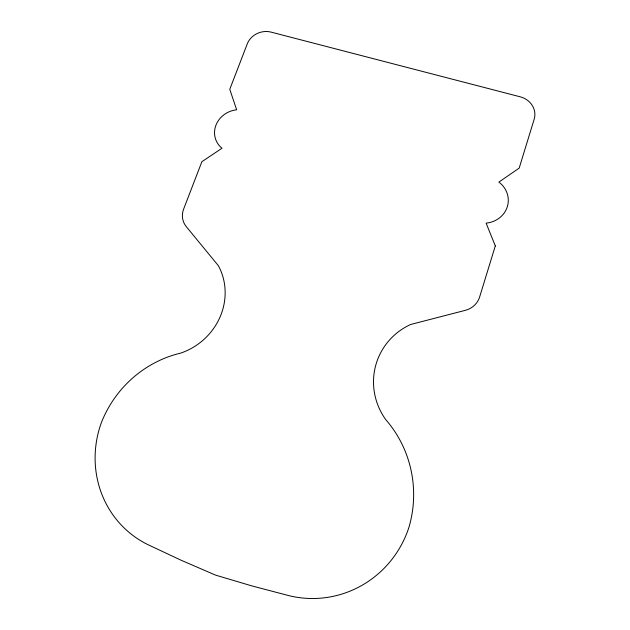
<?xml version="1.0" encoding="UTF-8"?>
<svg xmlns="http://www.w3.org/2000/svg" width="630" height="630" viewBox="0 0 630 630"><rect width="100%" height="100%" fill="white"/><g stroke="black" fill="none" stroke-linecap="round" stroke-linejoin="round"><path stroke-width="0.94" d="M495.298 245.928L479.643 296.95A20.892 19.908 8.6 0 1 465.326 310.338L410.689 324.466A66.055 64.323 21.4 0 0 385.733 419.604A113.4 110.738 -81.3 0 1 408.941 527.326A103.399 101.131 -84.3 0 1 288.808 595.626L251.819 585.892L215.578 575.127L181.259 560.306L147.885 544.627A101.21 96.689 -59.2 0 1 101.524 422.218A111.368 106.596 -60.6 0 1 180.589 353.139A62.464 58.503 -37.3 0 0 218.366 265.71L186.267 226.611A19.735 18.309 -27.6 0 1 183.637 209.058L201.891 161.689L221.996 148.239A23.546 21.475 -20.7 0 1 215.925 125.244A23.546 21.475 -20.7 0 1 236.659 109.801L229.769 89.318L247.283 43.848A18.924 16.884 -16.8 0 1 271.144 32.13L520.167 96.799A20.113 18.183 2.6 0 1 534.161 119.29L519.183 168.108L498.873 182.086A24.94 23.16 4.2 0 1 507.331 206.727A24.94 23.16 4.2 0 1 486.116 223.13L495.298 245.928"/></g></svg>
